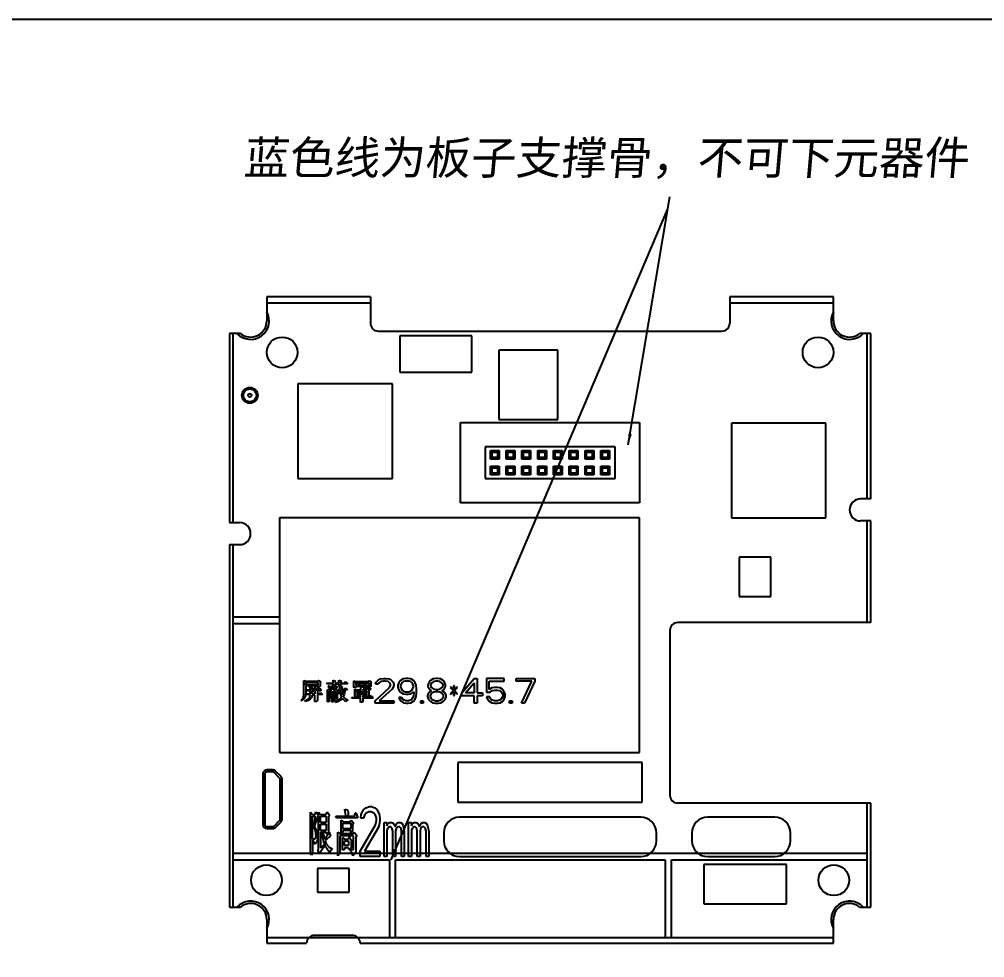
# Model space of a CAD drawing. Extents: x -144 to 4730, y -3845 to 502.
# Drawn here: x 1576.3 to 1698.8, y -3251.1 to -3132 of the extents above; entities that cross this region are included whole.
import ezdxf

# ---------------------------------------------------------------- set-up
doc = ezdxf.new("R2010")
doc.units = 0
doc.header["$LTSCALE"] = 15
doc.header["$MEASUREMENT"] = 0
doc.layers.get('0').update_dxf_attribs({"linetype": 'CONTINUOUS'})
doc.layers.add('02___PRT_ALL_AXES', color=7, linetype='CONTINUOUS')
doc.layers.add('03___PRT_ALL_CURVES', color=7, linetype='CONTINUOUS')
doc.styles.add('标准', font='arial.ttf', dxfattribs={"oblique": 5})
doc.dimstyles.new('MSTD', dxfattribs={"dimtxt": 3.2, "dimasz": 1.4, "dimexe": 0.5, "dimexo": 0.5, "dimgap": 0.5, "dimtad": 0, "dimzin": 1, "dimdsep": 46, "dimtxsty": '标准', "dimcen": 0, "dimclrd": 5, "dimclre": 5, "dimclrt": 3, "dimadec": 1, "dimazin": 2, "dimtfac": 0.5, "dimtmove": 0, "dimatfit": 3, "dimfxl": 0, "dimlwd": -1, "dimarcsym": 0})

msp = doc.modelspace()

# ---------------------------------------------------------------- linework, layer by layer
at = {"color": 7, "linetype": 'Continuous'}
for p, q in [((1607.735, -3167.233), (1607.735, -3170.283)), ((1620.885, -3167.233), (1607.735, -3167.233)), ((1620.885, -3167.233), (1620.885, -3170.583)), ((1666.485, -3167.233), (1666.485, -3170.583)), ((1679.635, -3167.233), (1666.485, -3167.233)), ((1679.635, -3170.283), (1679.635, -3167.233)), ((1621.885, -3171.583), (1665.485, -3171.583)), ((1602.985, -3171.868), (1602.985, -3195.883)), ((1604.385, -3171.868), (1602.985, -3171.868)), ((1624.635, -3172.183), (1624.635, -3176.783)), ((1633.735, -3172.183), (1624.635, -3172.183)), ((1633.735, -3176.783), (1633.735, -3172.183)), ((1684.385, -3171.868), (1682.985, -3171.868)), ((1684.385, -3192.883), (1684.385, -3171.868)), ((1637.185, -3173.983), (1637.185, -3182.783)), ((1644.685, -3173.983), (1637.185, -3173.983)), ((1644.685, -3182.783), (1644.685, -3173.983)), ((1624.635, -3176.783), (1633.735, -3176.783)), ((1611.685, -3178.283), (1611.685, -3190.283)), ((1623.685, -3178.283), (1611.685, -3178.283)), ((1623.685, -3190.283), (1623.685, -3178.283)), ((1637.185, -3182.783), (1644.685, -3182.783)), ((1666.685, -3183.283), (1666.685, -3195.283)), ((1678.685, -3183.283), (1666.685, -3183.283)), ((1678.685, -3195.283), (1678.685, -3183.283)), ((1635.435, -3186.283), (1635.435, -3190.283)), ((1651.935, -3186.283), (1635.435, -3186.283)), ((1651.935, -3190.283), (1651.935, -3186.283)), ((1636.113, -3187.833), (1636.113, -3186.733)), ((1636.313, -3186.933), (1636.113, -3186.733)), ((1636.113, -3186.733), (1637.213, -3186.733)), ((1636.313, -3187.633), (1636.313, -3186.933)), ((1636.313, -3186.933), (1637.013, -3186.933)), ((1637.013, -3186.933), (1637.213, -3186.733)), ((1637.013, -3186.933), (1637.013, -3187.633)), ((1637.213, -3186.733), (1637.213, -3187.833)), ((1638.113, -3187.833), (1638.113, -3186.733)), ((1638.313, -3186.933), (1638.113, -3186.733)), ((1638.113, -3186.733), (1639.213, -3186.733)), ((1638.313, -3187.633), (1638.313, -3186.933)), ((1638.313, -3186.933), (1639.013, -3186.933)), ((1639.013, -3186.933), (1639.213, -3186.733)), ((1639.013, -3186.933), (1639.013, -3187.633)), ((1639.213, -3186.733), (1639.213, -3187.833)), ((1640.113, -3187.833), (1640.113, -3186.733)), ((1640.313, -3186.933), (1640.113, -3186.733)), ((1640.113, -3186.733), (1641.213, -3186.733)), ((1640.313, -3187.633), (1640.313, -3186.933)), ((1640.313, -3186.933), (1641.013, -3186.933)), ((1641.013, -3186.933), (1641.213, -3186.733)), ((1641.013, -3186.933), (1641.013, -3187.633)), ((1641.213, -3186.733), (1641.213, -3187.833)), ((1642.113, -3187.833), (1642.113, -3186.733)), ((1642.313, -3186.933), (1642.113, -3186.733)), ((1642.113, -3186.733), (1643.213, -3186.733)), ((1642.313, -3187.633), (1642.313, -3186.933)), ((1642.313, -3186.933), (1643.013, -3186.933)), ((1643.013, -3186.933), (1643.213, -3186.733)), ((1643.013, -3186.933), (1643.013, -3187.633)), ((1643.213, -3186.733), (1643.213, -3187.833)), ((1644.113, -3187.833), (1644.113, -3186.733)), ((1644.313, -3186.933), (1644.113, -3186.733)), ((1644.113, -3186.733), (1645.213, -3186.733)), ((1644.313, -3187.633), (1644.313, -3186.933)), ((1644.313, -3186.933), (1645.013, -3186.933)), ((1645.013, -3186.933), (1645.213, -3186.733)), ((1645.013, -3186.933), (1645.013, -3187.633)), ((1645.213, -3186.733), (1645.213, -3187.833)), ((1646.113, -3187.833), (1646.113, -3186.733)), ((1646.313, -3186.933), (1646.113, -3186.733)), ((1646.113, -3186.733), (1647.213, -3186.733)), ((1646.313, -3187.633), (1646.313, -3186.933)), ((1646.313, -3186.933), (1647.013, -3186.933)), ((1647.013, -3186.933), (1647.213, -3186.733)), ((1647.013, -3186.933), (1647.013, -3187.633)), ((1647.213, -3186.733), (1647.213, -3187.833)), ((1648.113, -3187.833), (1648.113, -3186.733)), ((1648.313, -3186.933), (1648.113, -3186.733)), ((1648.113, -3186.733), (1649.213, -3186.733)), ((1648.313, -3187.633), (1648.313, -3186.933)), ((1648.313, -3186.933), (1649.013, -3186.933)), ((1649.013, -3186.933), (1649.213, -3186.733)), ((1649.013, -3186.933), (1649.013, -3187.633)), ((1649.213, -3186.733), (1649.213, -3187.833)), ((1650.113, -3187.833), (1650.113, -3186.733)), ((1650.313, -3186.933), (1650.113, -3186.733)), ((1650.113, -3186.733), (1651.213, -3186.733)), ((1650.313, -3187.633), (1650.313, -3186.933)), ((1650.313, -3186.933), (1651.013, -3186.933)), ((1651.013, -3186.933), (1651.213, -3186.733)), ((1651.013, -3186.933), (1651.013, -3187.633)), ((1651.213, -3186.733), (1651.213, -3187.833)), ((1636.313, -3187.633), (1636.113, -3187.833)), ((1637.213, -3187.833), (1636.113, -3187.833)), ((1636.113, -3189.833), (1636.113, -3188.733)), ((1636.313, -3188.933), (1636.113, -3188.733)), ((1636.113, -3188.733), (1637.213, -3188.733)), ((1637.013, -3187.633), (1636.313, -3187.633)), ((1637.013, -3187.633), (1637.213, -3187.833)), ((1637.013, -3188.933), (1637.213, -3188.733)), ((1637.213, -3188.733), (1637.213, -3189.833)), ((1638.313, -3187.633), (1638.113, -3187.833)), ((1639.213, -3187.833), (1638.113, -3187.833)), ((1638.113, -3189.833), (1638.113, -3188.733)), ((1638.313, -3188.933), (1638.113, -3188.733)), ((1638.113, -3188.733), (1639.213, -3188.733)), ((1639.013, -3187.633), (1638.313, -3187.633)), ((1639.013, -3187.633), (1639.213, -3187.833)), ((1639.013, -3188.933), (1639.213, -3188.733)), ((1639.213, -3188.733), (1639.213, -3189.833)), ((1640.313, -3187.633), (1640.113, -3187.833)), ((1641.213, -3187.833), (1640.113, -3187.833)), ((1640.113, -3189.833), (1640.113, -3188.733)), ((1640.313, -3188.933), (1640.113, -3188.733)), ((1640.113, -3188.733), (1641.213, -3188.733)), ((1641.013, -3187.633), (1640.313, -3187.633)), ((1641.013, -3187.633), (1641.213, -3187.833)), ((1641.013, -3188.933), (1641.213, -3188.733)), ((1641.213, -3188.733), (1641.213, -3189.833)), ((1642.313, -3187.633), (1642.113, -3187.833)), ((1643.213, -3187.833), (1642.113, -3187.833)), ((1642.113, -3189.833), (1642.113, -3188.733)), ((1642.313, -3188.933), (1642.113, -3188.733)), ((1642.113, -3188.733), (1643.213, -3188.733)), ((1643.013, -3187.633), (1642.313, -3187.633)), ((1643.013, -3187.633), (1643.213, -3187.833)), ((1643.013, -3188.933), (1643.213, -3188.733)), ((1643.213, -3188.733), (1643.213, -3189.833)), ((1644.313, -3187.633), (1644.113, -3187.833)), ((1645.213, -3187.833), (1644.113, -3187.833)), ((1644.113, -3189.833), (1644.113, -3188.733)), ((1644.313, -3188.933), (1644.113, -3188.733)), ((1644.113, -3188.733), (1645.213, -3188.733)), ((1645.013, -3187.633), (1644.313, -3187.633)), ((1645.013, -3187.633), (1645.213, -3187.833)), ((1645.013, -3188.933), (1645.213, -3188.733)), ((1645.213, -3188.733), (1645.213, -3189.833)), ((1646.313, -3187.633), (1646.113, -3187.833)), ((1647.213, -3187.833), (1646.113, -3187.833)), ((1646.113, -3189.833), (1646.113, -3188.733)), ((1646.313, -3188.933), (1646.113, -3188.733)), ((1646.113, -3188.733), (1647.213, -3188.733)), ((1647.013, -3187.633), (1646.313, -3187.633)), ((1647.013, -3187.633), (1647.213, -3187.833)), ((1647.013, -3188.933), (1647.213, -3188.733)), ((1647.213, -3188.733), (1647.213, -3189.833)), ((1648.313, -3187.633), (1648.113, -3187.833)), ((1649.213, -3187.833), (1648.113, -3187.833)), ((1648.113, -3189.833), (1648.113, -3188.733)), ((1648.113, -3188.733), (1649.213, -3188.733)), ((1648.313, -3188.933), (1648.113, -3188.733)), ((1649.013, -3187.633), (1648.313, -3187.633)), ((1649.013, -3187.633), (1649.213, -3187.833)), ((1649.013, -3188.933), (1649.213, -3188.733)), ((1649.213, -3188.733), (1649.213, -3189.833)), ((1650.313, -3187.633), (1650.113, -3187.833)), ((1651.213, -3187.833), (1650.113, -3187.833)), ((1650.113, -3189.833), (1650.113, -3188.733)), ((1650.113, -3188.733), (1651.213, -3188.733)), ((1650.313, -3188.933), (1650.113, -3188.733)), ((1651.013, -3187.633), (1650.313, -3187.633)), ((1651.013, -3187.633), (1651.213, -3187.833)), ((1651.013, -3188.933), (1651.213, -3188.733)), ((1651.213, -3188.733), (1651.213, -3189.833)), ((1636.313, -3189.633), (1636.113, -3189.833)), ((1637.213, -3189.833), (1636.113, -3189.833)), ((1636.313, -3189.633), (1636.313, -3188.933)), ((1636.313, -3188.933), (1637.013, -3188.933)), ((1637.013, -3189.633), (1636.313, -3189.633)), ((1637.013, -3188.933), (1637.013, -3189.633)), ((1637.013, -3189.633), (1637.213, -3189.833)), ((1638.313, -3189.633), (1638.113, -3189.833)), ((1639.213, -3189.833), (1638.113, -3189.833)), ((1638.313, -3189.633), (1638.313, -3188.933)), ((1638.313, -3188.933), (1639.013, -3188.933)), ((1639.013, -3189.633), (1638.313, -3189.633)), ((1639.013, -3188.933), (1639.013, -3189.633)), ((1639.013, -3189.633), (1639.213, -3189.833)), ((1640.313, -3189.633), (1640.113, -3189.833)), ((1641.213, -3189.833), (1640.113, -3189.833)), ((1640.313, -3189.633), (1640.313, -3188.933)), ((1640.313, -3188.933), (1641.013, -3188.933)), ((1641.013, -3189.633), (1640.313, -3189.633)), ((1641.013, -3188.933), (1641.013, -3189.633)), ((1641.013, -3189.633), (1641.213, -3189.833)), ((1642.313, -3189.633), (1642.113, -3189.833)), ((1643.213, -3189.833), (1642.113, -3189.833)), ((1642.313, -3189.633), (1642.313, -3188.933)), ((1642.313, -3188.933), (1643.013, -3188.933)), ((1643.013, -3189.633), (1642.313, -3189.633)), ((1643.013, -3188.933), (1643.013, -3189.633)), ((1643.013, -3189.633), (1643.213, -3189.833)), ((1644.313, -3189.633), (1644.113, -3189.833)), ((1645.213, -3189.833), (1644.113, -3189.833)), ((1644.313, -3189.633), (1644.313, -3188.933)), ((1644.313, -3188.933), (1645.013, -3188.933)), ((1645.013, -3189.633), (1644.313, -3189.633)), ((1645.013, -3188.933), (1645.013, -3189.633)), ((1645.013, -3189.633), (1645.213, -3189.833)), ((1646.313, -3189.633), (1646.113, -3189.833)), ((1647.213, -3189.833), (1646.113, -3189.833)), ((1646.313, -3189.633), (1646.313, -3188.933)), ((1646.313, -3188.933), (1647.013, -3188.933)), ((1647.013, -3189.633), (1646.313, -3189.633)), ((1647.013, -3188.933), (1647.013, -3189.633)), ((1647.013, -3189.633), (1647.213, -3189.833)), ((1648.313, -3189.633), (1648.113, -3189.833)), ((1649.213, -3189.833), (1648.113, -3189.833)), ((1648.313, -3189.633), (1648.313, -3188.933)), ((1648.313, -3188.933), (1649.013, -3188.933)), ((1649.013, -3189.633), (1648.313, -3189.633)), ((1649.013, -3188.933), (1649.013, -3189.633)), ((1649.013, -3189.633), (1649.213, -3189.833)), ((1650.313, -3189.633), (1650.113, -3189.833)), ((1651.213, -3189.833), (1650.113, -3189.833)), ((1650.313, -3189.633), (1650.313, -3188.933)), ((1650.313, -3188.933), (1651.013, -3188.933)), ((1651.013, -3189.633), (1650.313, -3189.633)), ((1651.013, -3188.933), (1651.013, -3189.633)), ((1651.013, -3189.633), (1651.213, -3189.833)), ((1611.685, -3190.283), (1623.685, -3190.283)), ((1635.435, -3190.283), (1651.935, -3190.283)), ((1684.385, -3192.883), (1683.085, -3192.883)), ((1602.985, -3195.883), (1604.285, -3195.883)), ((1609.335, -3195.283), (1609.335, -3225.083)), ((1655.035, -3195.283), (1609.335, -3195.283)), ((1655.035, -3225.083), (1655.035, -3195.283)), ((1666.685, -3195.283), (1678.685, -3195.283)), ((1684.385, -3195.683), (1683.085, -3195.683)), ((1684.385, -3208.583), (1684.385, -3195.683)), ((1602.985, -3198.683), (1602.985, -3244.698)), ((1602.985, -3198.683), (1604.285, -3198.683)), ((1671.685, -3200.283), (1667.685, -3200.283)), ((1667.685, -3200.283), (1667.685, -3205.283)), ((1671.685, -3205.283), (1671.685, -3200.283)), ((1667.685, -3205.283), (1671.685, -3205.283)), ((1684.385, -3208.583), (1659.885, -3208.583)), ((1658.885, -3209.583), (1658.885, -3230.483)), ((1609.335, -3225.083), (1655.035, -3225.083)), ((1655.385, -3226.358), (1631.985, -3226.358)), ((1631.985, -3226.358), (1631.985, -3231.358)), ((1655.385, -3231.358), (1655.385, -3226.358)), ((1607.235, -3227.783), (1607.235, -3234.233)), ((1607.485, -3227.783), (1607.485, -3234.233)), ((1608.478, -3227.283), (1607.735, -3227.283)), ((1608.478, -3227.533), (1607.735, -3227.533)), ((1609.362, -3228.314), (1608.655, -3227.607)), ((1609.538, -3228.137), (1608.831, -3227.43)), ((1609.435, -3233.526), (1609.435, -3228.49)), ((1609.685, -3233.526), (1609.685, -3228.49)), ((1631.985, -3231.358), (1655.385, -3231.358)), ((1684.385, -3231.483), (1659.885, -3231.483)), ((1684.385, -3244.698), (1684.385, -3231.483)), ((1608.655, -3234.41), (1609.362, -3233.703)), ((1608.831, -3234.587), (1609.538, -3233.88)), ((1655.185, -3233.283), (1632.185, -3233.283)), ((1672.185, -3233.283), (1663.685, -3233.283)), ((1607.735, -3234.483), (1608.478, -3234.483)), ((1607.735, -3234.733), (1608.478, -3234.733)), ((1630.185, -3235.283), (1630.185, -3236.283)), ((1657.185, -3236.283), (1657.185, -3235.283)), ((1661.685, -3235.283), (1661.685, -3236.283)), ((1674.185, -3236.283), (1674.185, -3235.283)), ((1632.185, -3238.283), (1655.185, -3238.283)), ((1663.685, -3238.283), (1672.185, -3238.283)), ((1618.185, -3239.783), (1614.185, -3239.783)), ((1614.185, -3239.783), (1614.185, -3242.783)), ((1618.185, -3242.783), (1618.185, -3239.783)), ((1673.685, -3239.283), (1663.185, -3239.283)), ((1663.185, -3239.283), (1663.185, -3244.283)), ((1673.685, -3244.283), (1673.685, -3239.283)), ((1614.185, -3242.783), (1618.185, -3242.783)), ((1602.985, -3244.698), (1604.385, -3244.698)), ((1663.185, -3244.283), (1673.685, -3244.283)), ((1682.985, -3244.698), (1684.385, -3244.698)), ((1607.735, -3246.283), (1607.735, -3249.283)), ((1679.635, -3249.283), (1679.635, -3246.283)), ((1618.585, -3248.283), (1613.785, -3248.283)), ((1607.735, -3249.283), (1612.785, -3249.283)), ((1619.585, -3249.283), (1679.635, -3249.283))]:
    msp.add_line(p, q, dxfattribs=at)
msp.add_lwpolyline([(1512.974, -3132.002), (1765.809, -3132.002), (1765.809, -3299.268), (1512.974, -3299.268)], close=True)
for centre, radius, start, end in [((1605.685, -3170.283), 2.05, 230.6433, 0), ((1681.685, -3170.283), 2.05, 180, 309.3567), ((1621.885, -3170.583), 1, 180, 270), ((1665.485, -3170.583), 1, 270, 0), ((1683.085, -3194.283), 1.4, 90, 270), ((1604.285, -3197.283), 1.4, 270, 90), ((1659.885, -3209.583), 1, 90, 180), ((1607.735, -3227.783), 0.5, 90, 180), ((1607.735, -3227.783), 0.25, 90, 180), ((1608.478, -3227.783), 0.5, 45, 90), ((1608.478, -3227.783), 0.25, 45, 90), ((1609.185, -3228.49), 0.25, 0, 45), ((1609.185, -3228.49), 0.5, 0, 45), ((1659.885, -3230.483), 1, 180, 270), ((1609.185, -3233.526), 0.25, 315, 0), ((1609.185, -3233.526), 0.5, 315, 0), ((1632.185, -3235.283), 2, 90, 180), ((1655.185, -3235.283), 2, 0, 90), ((1663.685, -3235.283), 2, 90, 180), ((1672.185, -3235.283), 2, 0, 90), ((1607.735, -3234.233), 0.5, 180, 270), ((1607.735, -3234.233), 0.25, 180, 270), ((1608.478, -3234.233), 0.25, 270, 315), ((1608.478, -3234.233), 0.5, 270, 315), ((1632.185, -3236.283), 2, 180, 270), ((1655.185, -3236.283), 2, 270, 0), ((1663.685, -3236.283), 2, 180, 270), ((1672.185, -3236.283), 2, 270, 0), ((1605.685, -3246.283), 2.05, 0, 129.3567), ((1681.685, -3246.283), 2.05, 50.6433, 180), ((1613.785, -3249.283), 1, 90, 180), ((1618.585, -3249.283), 1, 0, 90)]:
    msp.add_arc(centre, radius, start, end, dxfattribs=at)
at = {"layer": '02___PRT_ALL_AXES', "color": 7, "linetype": 'Continuous'}
for centre, radius in [((1609.685, -3174.283), 1.95), ((1677.685, -3174.283), 1.95), ((1605.585, -3179.733), 1), ((1605.585, -3179.733), 0.825), ((1605.585, -3179.733), 0.225), ((1607.685, -3241.283), 1.95), ((1679.685, -3241.283), 1.95)]:
    msp.add_circle(centre, radius, dxfattribs=at)
at = {"layer": '03___PRT_ALL_CURVES', "color": 4, "linetype": 'Continuous'}
for p, q in [((1607.735, -3168.033), (1607.735, -3169.134)), ((1620.885, -3168.033), (1607.735, -3168.033)), ((1679.635, -3168.033), (1666.485, -3168.033)), ((1679.635, -3169.134), (1679.635, -3168.033)), ((1603.435, -3171.868), (1603.435, -3195.883)), ((1603.95, -3171.868), (1603.435, -3171.868)), ((1683.935, -3171.868), (1683.42, -3171.868)), ((1683.935, -3192.883), (1683.935, -3171.868)), ((1632.335, -3193.383), (1632.335, -3183.183)), ((1632.335, -3183.183), (1655.035, -3183.183)), ((1655.035, -3183.183), (1655.035, -3193.383)), ((1655.035, -3193.383), (1632.335, -3193.383)), ((1683.935, -3208.583), (1683.935, -3195.683)), ((1603.435, -3198.683), (1603.435, -3244.698)), ((1609.335, -3207.883), (1603.435, -3207.883)), ((1603.435, -3208.683), (1609.335, -3208.683)), ((1622.131, -3215.737), (1622.592, -3215.669)), ((1622.592, -3215.669), (1622.855, -3215.669)), ((1622.855, -3215.669), (1623.25, -3215.737)), ((1625.357, -3215.669), (1625.028, -3215.737)), ((1625.686, -3215.669), (1625.357, -3215.669)), ((1626.015, -3215.737), (1625.686, -3215.669)), ((1629.175, -3215.669), (1628.846, -3215.737)), ((1629.439, -3215.669), (1629.175, -3215.669)), ((1629.768, -3215.737), (1629.439, -3215.669)), ((1632.467, -3217.485), (1634.047, -3215.669)), ((1634.047, -3215.669), (1634.442, -3215.669)), ((1634.442, -3215.669), (1634.442, -3217.485)), ((1635.627, -3215.669), (1635.627, -3217.417)), ((1637.865, -3215.669), (1635.627, -3215.669)), ((1637.865, -3216.006), (1637.865, -3215.669)), ((1639.38, -3215.669), (1641.75, -3215.669)), ((1639.38, -3216.006), (1639.38, -3215.669)), ((1641.75, -3215.669), (1641.75, -3216.006)), ((1612.444, -3217.626), (1612.444, -3215.92)), ((1612.444, -3215.92), (1612.695, -3216.021)), ((1612.695, -3216.021), (1614.2, -3216.021)), ((1612.695, -3216.522), (1612.695, -3216.171)), ((1612.695, -3216.171), (1614.2, -3216.171)), ((1614.2, -3216.522), (1612.695, -3216.522)), ((1612.695, -3216.622), (1612.695, -3217.375)), ((1613.949, -3216.622), (1612.695, -3216.622)), ((1613.197, -3216.773), (1613.096, -3216.673)), ((1613.096, -3216.673), (1613.147, -3216.673)), ((1613.147, -3216.673), (1613.448, -3216.773)), ((1613.297, -3216.974), (1613.197, -3216.773)), ((1613.448, -3216.773), (1613.548, -3216.823)), ((1613.548, -3216.823), (1613.548, -3216.923)), ((1613.749, -3217.124), (1613.949, -3216.622)), ((1614.2, -3216.823), (1613.899, -3217.124)), ((1613.999, -3216.622), (1614.2, -3216.773)), ((1614.2, -3216.622), (1613.999, -3216.622)), ((1614.2, -3216.021), (1614.25, -3215.92)), ((1614.2, -3216.171), (1614.2, -3216.522)), ((1614.2, -3216.673), (1614.2, -3216.622)), ((1614.25, -3216.723), (1614.2, -3216.673)), ((1614.2, -3216.773), (1614.2, -3216.823)), ((1614.25, -3215.92), (1614.3, -3215.92)), ((1614.501, -3216.673), (1614.25, -3216.723)), ((1614.3, -3215.92), (1614.551, -3216.071)), ((1614.551, -3216.121), (1614.501, -3216.221)), ((1614.501, -3216.221), (1614.501, -3216.673)), ((1614.551, -3216.071), (1614.551, -3216.121)), ((1615.404, -3216.372), (1615.303, -3216.271)), ((1615.303, -3216.271), (1616.156, -3216.271)), ((1616.156, -3216.372), (1615.404, -3216.372)), ((1615.604, -3216.723), (1615.504, -3216.622)), ((1615.504, -3216.622), (1615.554, -3216.622)), ((1615.554, -3216.622), (1615.805, -3216.773)), ((1615.604, -3216.873), (1615.604, -3216.723)), ((1615.705, -3216.974), (1615.604, -3216.873)), ((1615.805, -3216.773), (1615.905, -3216.873)), ((1615.905, -3216.873), (1615.905, -3216.923)), ((1616.006, -3217.124), (1616.006, -3216.572)), ((1616.006, -3216.572), (1616.156, -3216.622)), ((1616.156, -3216.271), (1616.156, -3215.87)), ((1616.156, -3215.87), (1616.457, -3216.021)), ((1616.156, -3216.622), (1616.156, -3216.372)), ((1616.206, -3216.673), (1616.357, -3216.572)), ((1616.256, -3216.673), (1616.206, -3216.673)), ((1616.206, -3216.773), (1616.256, -3216.723)), ((1616.206, -3217.124), (1616.206, -3216.773)), ((1616.256, -3217.124), (1616.457, -3216.622)), ((1616.256, -3216.723), (1616.256, -3216.673)), ((1616.357, -3216.572), (1616.407, -3216.372)), ((1616.708, -3216.773), (1616.357, -3217.124)), ((1616.457, -3216.021), (1616.407, -3216.071)), ((1616.407, -3216.071), (1616.407, -3216.271)), ((1616.407, -3216.271), (1616.858, -3216.271)), ((1616.407, -3216.372), (1616.858, -3216.372)), ((1616.457, -3216.622), (1616.708, -3216.773)), ((1616.858, -3216.271), (1616.858, -3215.87)), ((1616.858, -3215.87), (1617.159, -3215.97)), ((1616.858, -3216.372), (1616.858, -3216.673)), ((1616.858, -3216.673), (1617.009, -3216.622)), ((1617.009, -3216.673), (1616.959, -3216.923)), ((1617.009, -3216.622), (1617.009, -3216.673)), ((1617.109, -3216.121), (1617.059, -3216.271)), ((1617.059, -3216.271), (1617.561, -3216.271)), ((1617.059, -3216.372), (1617.059, -3216.572)), ((1617.962, -3216.372), (1617.059, -3216.372)), ((1617.059, -3216.572), (1617.31, -3216.673)), ((1617.159, -3216.021), (1617.109, -3216.121)), ((1617.159, -3215.97), (1617.159, -3216.021)), ((1617.26, -3216.823), (1617.159, -3217.024)), ((1617.31, -3216.673), (1617.26, -3216.823)), ((1617.561, -3216.271), (1617.711, -3216.071)), ((1617.611, -3217.024), (1617.711, -3216.873)), ((1617.711, -3216.071), (1617.962, -3216.321)), ((1617.711, -3216.873), (1617.962, -3217.124)), ((1617.962, -3216.321), (1617.962, -3216.372)), ((1618.764, -3216.823), (1618.764, -3215.97)), ((1618.764, -3215.97), (1618.965, -3216.071)), ((1618.815, -3216.873), (1618.764, -3216.823)), ((1619.065, -3216.773), (1618.815, -3216.873)), ((1618.965, -3216.071), (1620.62, -3216.071)), ((1619.065, -3216.572), (1619.065, -3216.221)), ((1619.065, -3216.221), (1619.416, -3216.221)), ((1619.416, -3216.572), (1619.065, -3216.572)), ((1619.065, -3216.673), (1619.065, -3216.773)), ((1619.667, -3216.673), (1619.065, -3216.673)), ((1619.416, -3216.221), (1619.416, -3216.572)), ((1619.617, -3216.572), (1619.617, -3216.221)), ((1619.617, -3216.221), (1620.018, -3216.221)), ((1620.018, -3216.572), (1619.617, -3216.572)), ((1619.667, -3217.124), (1619.667, -3216.673)), ((1619.768, -3216.673), (1619.968, -3216.723)), ((1620.67, -3216.673), (1619.768, -3216.673)), ((1619.968, -3216.723), (1619.968, -3216.873)), ((1619.968, -3216.873), (1620.52, -3216.873)), ((1620.018, -3216.221), (1620.018, -3216.572)), ((1620.219, -3216.572), (1620.219, -3216.221)), ((1620.219, -3216.221), (1620.67, -3216.221)), ((1620.67, -3216.572), (1620.219, -3216.572)), ((1620.52, -3216.873), (1620.67, -3216.723)), ((1620.62, -3216.071), (1620.721, -3215.92)), ((1620.67, -3216.221), (1620.67, -3216.572)), ((1620.67, -3216.723), (1620.67, -3216.673)), ((1620.67, -3216.723), (1620.921, -3216.974)), ((1620.721, -3216.723), (1620.67, -3216.723)), ((1620.721, -3215.92), (1620.771, -3215.97)), ((1620.921, -3216.673), (1620.721, -3216.723)), ((1620.771, -3215.97), (1620.971, -3216.121)), ((1620.971, -3216.121), (1620.921, -3216.221)), ((1620.921, -3216.221), (1620.921, -3216.673)), ((1621.473, -3218.493), (1623.316, -3216.812)), ((1621.539, -3216.409), (1621.605, -3216.14)), ((1621.868, -3216.409), (1621.539, -3216.409)), ((1621.605, -3216.14), (1621.868, -3215.871)), ((1621.868, -3215.871), (1622.131, -3215.737)), ((1622, -3216.207), (1621.868, -3216.409)), ((1622.197, -3216.073), (1622, -3216.207)), ((1622.526, -3216.006), (1622.197, -3216.073)), ((1622.79, -3216.006), (1622.526, -3216.006)), ((1623.119, -3216.073), (1622.79, -3216.006)), ((1623.316, -3216.207), (1623.119, -3216.073)), ((1623.25, -3215.737), (1623.514, -3215.871)), ((1623.448, -3216.409), (1623.316, -3216.207)), ((1623.316, -3216.812), (1623.448, -3216.543)), ((1623.448, -3216.543), (1623.448, -3216.409)), ((1623.514, -3215.871), (1623.777, -3216.14)), ((1623.777, -3216.812), (1623.645, -3217.014)), ((1623.777, -3216.14), (1623.843, -3216.409)), ((1623.843, -3216.543), (1623.777, -3216.812)), ((1623.843, -3216.409), (1623.843, -3216.543)), ((1624.501, -3216.207), (1624.37, -3216.543)), ((1624.37, -3216.543), (1624.37, -3216.812)), ((1624.37, -3216.812), (1624.501, -3217.149)), ((1624.699, -3215.938), (1624.501, -3216.207)), ((1625.028, -3215.737), (1624.699, -3215.938)), ((1624.765, -3216.409), (1624.699, -3216.611)), ((1624.699, -3216.611), (1624.699, -3216.745)), ((1624.699, -3216.745), (1624.765, -3216.947)), ((1624.896, -3216.207), (1624.765, -3216.409)), ((1625.094, -3216.073), (1624.896, -3216.207)), ((1625.291, -3216.006), (1625.094, -3216.073)), ((1625.752, -3216.006), (1625.291, -3216.006)), ((1625.95, -3216.073), (1625.752, -3216.006)), ((1626.147, -3216.207), (1625.95, -3216.073)), ((1626.345, -3215.938), (1626.015, -3215.737)), ((1626.279, -3216.409), (1626.147, -3216.207)), ((1626.345, -3216.611), (1626.279, -3216.409)), ((1626.279, -3216.947), (1626.345, -3216.745)), ((1626.542, -3216.207), (1626.345, -3215.938)), ((1626.345, -3216.745), (1626.345, -3216.611)), ((1626.674, -3216.543), (1626.542, -3216.207)), ((1626.74, -3217.014), (1626.674, -3216.543)), ((1628.32, -3216.14), (1628.188, -3216.476)), ((1628.188, -3216.476), (1628.188, -3216.678)), ((1628.188, -3216.678), (1628.32, -3216.947)), ((1628.517, -3215.938), (1628.32, -3216.14)), ((1628.846, -3215.737), (1628.517, -3215.938)), ((1628.649, -3216.275), (1628.517, -3216.476)), ((1628.517, -3216.476), (1628.517, -3216.611)), ((1628.517, -3216.611), (1628.649, -3216.812)), ((1628.912, -3216.073), (1628.649, -3216.275)), ((1628.649, -3216.812), (1628.912, -3217.014)), ((1629.175, -3216.006), (1628.912, -3216.073)), ((1629.439, -3216.006), (1629.175, -3216.006)), ((1629.702, -3216.073), (1629.439, -3216.006)), ((1629.965, -3216.275), (1629.702, -3216.073)), ((1629.702, -3217.014), (1629.965, -3216.812)), ((1630.097, -3215.938), (1629.768, -3215.737)), ((1630.097, -3216.476), (1629.965, -3216.275)), ((1629.965, -3216.812), (1630.097, -3216.611)), ((1630.295, -3216.14), (1630.097, -3215.938)), ((1630.097, -3216.611), (1630.097, -3216.476)), ((1630.426, -3216.476), (1630.295, -3216.14)), ((1630.295, -3216.947), (1630.426, -3216.678)), ((1630.426, -3216.678), (1630.426, -3216.476)), ((1631.085, -3216.745), (1631.019, -3216.812)), ((1631.019, -3216.812), (1631.414, -3217.216)), ((1631.414, -3217.081), (1631.085, -3216.745)), ((1631.414, -3216.611), (1631.414, -3217.081)), ((1631.545, -3216.611), (1631.414, -3216.611)), ((1631.545, -3217.081), (1631.545, -3216.611)), ((1631.875, -3216.745), (1631.545, -3217.081)), ((1631.545, -3217.216), (1631.94, -3216.812)), ((1631.94, -3216.812), (1631.875, -3216.745)), ((1632.928, -3217.485), (1634.047, -3216.207)), ((1634.047, -3216.207), (1634.047, -3217.485)), ((1635.956, -3217.081), (1635.956, -3216.006)), ((1635.956, -3216.006), (1637.865, -3216.006)), ((1636.285, -3216.88), (1635.956, -3217.081)), ((1636.615, -3216.812), (1636.285, -3216.88)), ((1637.01, -3216.812), (1636.615, -3216.812)), ((1637.339, -3216.88), (1637.01, -3216.812)), ((1637.668, -3217.081), (1637.339, -3216.88)), ((1641.355, -3216.006), (1639.38, -3216.006)), ((1640.038, -3218.829), (1641.355, -3216.006)), ((1641.75, -3216.006), (1640.433, -3218.829)), ((1612.093, -3218.478), (1612.394, -3218.027)), ((1612.394, -3218.027), (1612.444, -3217.626)), ((1612.645, -3217.876), (1612.495, -3218.228)), ((1612.695, -3217.375), (1612.645, -3217.876)), ((1612.796, -3217.726), (1612.745, -3217.626)), ((1612.745, -3217.626), (1613.247, -3217.626)), ((1613.247, -3217.726), (1612.796, -3217.726)), ((1612.896, -3217.224), (1612.846, -3217.124)), ((1612.846, -3217.124), (1613.347, -3217.124)), ((1613.247, -3217.224), (1612.896, -3217.224)), ((1613.147, -3218.177), (1613.197, -3217.977)), ((1613.197, -3217.977), (1613.247, -3217.726)), ((1613.247, -3217.626), (1613.247, -3217.224)), ((1613.347, -3217.124), (1613.297, -3216.974)), ((1613.397, -3218.077), (1613.297, -3218.278)), ((1613.498, -3217.776), (1613.397, -3218.077)), ((1613.548, -3216.923), (1613.448, -3217.124)), ((1613.448, -3217.124), (1613.749, -3217.124)), ((1613.498, -3217.626), (1613.498, -3217.224)), ((1613.498, -3217.224), (1613.849, -3217.224)), ((1613.849, -3217.626), (1613.498, -3217.626)), ((1613.849, -3217.776), (1613.498, -3217.776)), ((1613.849, -3217.224), (1613.849, -3217.626)), ((1613.849, -3218.579), (1613.849, -3217.776)), ((1613.899, -3217.124), (1614.25, -3217.124)), ((1614.15, -3217.224), (1614.15, -3217.626)), ((1614.601, -3217.224), (1614.15, -3217.224)), ((1614.15, -3217.626), (1614.401, -3217.626)), ((1614.15, -3217.726), (1614.15, -3218.478)), ((1614.802, -3217.726), (1614.15, -3217.726)), ((1614.25, -3217.124), (1614.401, -3216.923)), ((1614.401, -3216.923), (1614.451, -3216.923)), ((1614.401, -3217.626), (1614.551, -3217.475)), ((1614.451, -3216.923), (1614.601, -3217.174)), ((1614.551, -3217.475), (1614.802, -3217.726)), ((1614.601, -3217.174), (1614.601, -3217.224)), ((1615.454, -3218.629), (1615.454, -3217.074)), ((1615.454, -3217.074), (1615.655, -3217.124)), ((1615.655, -3217.124), (1616.006, -3217.124)), ((1615.655, -3217.274), (1615.655, -3218.027)), ((1616.006, -3217.274), (1615.655, -3217.274)), ((1615.655, -3218.027), (1615.755, -3217.425)), ((1615.655, -3218.127), (1615.655, -3218.579)), ((1615.705, -3218.127), (1615.655, -3218.127)), ((1615.705, -3217.074), (1615.705, -3216.974)), ((1615.755, -3217.124), (1615.705, -3217.074)), ((1616.006, -3217.525), (1615.705, -3218.127)), ((1615.855, -3217.024), (1615.755, -3217.124)), ((1615.755, -3217.425), (1616.006, -3217.525)), ((1615.905, -3216.923), (1615.855, -3217.024)), ((1616.006, -3218.679), (1616.006, -3217.274)), ((1616.457, -3217.124), (1616.206, -3217.124)), ((1616.206, -3217.274), (1616.206, -3218.579)), ((1616.457, -3217.274), (1616.206, -3217.274)), ((1616.206, -3217.525), (1616.256, -3217.475)), ((1616.256, -3217.726), (1616.206, -3217.525)), ((1616.256, -3217.475), (1616.457, -3217.776)), ((1616.307, -3218.027), (1616.256, -3217.726)), ((1616.357, -3218.077), (1616.307, -3218.027)), ((1616.407, -3218.077), (1616.357, -3218.077)), ((1616.457, -3218.027), (1616.407, -3218.077)), ((1616.557, -3217.024), (1616.457, -3217.124)), ((1616.457, -3218.278), (1616.457, -3217.274)), ((1616.808, -3217.224), (1616.557, -3217.024)), ((1616.708, -3217.325), (1616.808, -3217.224)), ((1616.708, -3218.378), (1616.708, -3217.325)), ((1616.758, -3217.525), (1616.708, -3217.575)), ((1616.708, -3217.575), (1616.758, -3217.626)), ((1616.959, -3216.923), (1616.758, -3217.525)), ((1616.758, -3217.626), (1616.808, -3217.575)), ((1616.808, -3217.575), (1616.959, -3217.375)), ((1617.209, -3218.027), (1616.858, -3218.378)), ((1616.959, -3217.375), (1617.059, -3217.626)), ((1617.059, -3217.224), (1617.109, -3217.124)), ((1617.109, -3217.375), (1617.059, -3217.224)), ((1617.059, -3217.626), (1617.109, -3217.826)), ((1617.109, -3217.124), (1617.41, -3217.124)), ((1617.209, -3217.626), (1617.109, -3217.375)), ((1617.109, -3217.826), (1617.209, -3218.027)), ((1617.159, -3217.024), (1617.611, -3217.024)), ((1617.31, -3217.776), (1617.209, -3217.626)), ((1617.36, -3217.525), (1617.31, -3217.776)), ((1617.41, -3217.124), (1617.36, -3217.525)), ((1617.561, -3217.726), (1617.41, -3218.027)), ((1617.41, -3218.027), (1617.561, -3218.127)), ((1617.661, -3217.124), (1617.561, -3217.726)), ((1617.561, -3218.127), (1617.711, -3218.278)), ((1617.962, -3217.124), (1617.661, -3217.124)), ((1618.514, -3218.177), (1618.463, -3218.077)), ((1618.463, -3218.077), (1619.617, -3218.077)), ((1618.915, -3217.927), (1618.915, -3217.024)), ((1618.915, -3217.024), (1619.166, -3217.124)), ((1618.965, -3217.977), (1618.915, -3217.927)), ((1619.166, -3217.927), (1618.965, -3217.977)), ((1619.166, -3217.124), (1619.667, -3217.124)), ((1619.166, -3217.475), (1619.166, -3217.274)), ((1619.166, -3217.274), (1620.42, -3217.274)), ((1620.42, -3217.475), (1619.166, -3217.475)), ((1619.166, -3217.726), (1619.166, -3217.575)), ((1619.166, -3217.575), (1620.42, -3217.575)), ((1620.42, -3217.726), (1619.166, -3217.726)), ((1619.166, -3217.876), (1619.166, -3217.927)), ((1619.617, -3217.876), (1619.166, -3217.876)), ((1619.617, -3218.077), (1619.617, -3217.876)), ((1619.918, -3217.876), (1619.918, -3218.077)), ((1620.42, -3217.876), (1619.918, -3217.876)), ((1619.918, -3218.077), (1620.67, -3218.077)), ((1619.968, -3217.124), (1619.968, -3217.024)), ((1619.968, -3217.024), (1620.47, -3217.024)), ((1620.42, -3217.124), (1619.968, -3217.124)), ((1620.47, -3217.024), (1620.42, -3217.124)), ((1620.42, -3217.274), (1620.42, -3217.475)), ((1620.42, -3217.575), (1620.42, -3217.726)), ((1620.42, -3217.927), (1620.42, -3217.876)), ((1620.47, -3217.977), (1620.42, -3217.927)), ((1620.67, -3217.876), (1620.47, -3217.977)), ((1620.57, -3217.024), (1620.821, -3217.174)), ((1620.921, -3217.024), (1620.57, -3217.024)), ((1620.821, -3217.174), (1620.67, -3217.325)), ((1620.67, -3217.325), (1620.67, -3217.876)), ((1620.67, -3218.077), (1620.871, -3217.876)), ((1620.871, -3217.876), (1620.921, -3217.876)), ((1620.921, -3216.974), (1620.921, -3217.024)), ((1620.921, -3217.876), (1621.222, -3218.127)), ((1621.222, -3218.127), (1621.172, -3218.177)), ((1623.645, -3217.014), (1622, -3218.493)), ((1624.501, -3217.149), (1624.699, -3217.417)), ((1624.501, -3218.09), (1624.567, -3218.292)), ((1624.83, -3218.09), (1624.501, -3218.09)), ((1624.699, -3217.417), (1625.028, -3217.619)), ((1624.765, -3216.947), (1624.896, -3217.149)), ((1624.962, -3218.292), (1624.83, -3218.09)), ((1624.896, -3217.149), (1625.094, -3217.283)), ((1625.028, -3217.619), (1625.357, -3217.686)), ((1625.094, -3217.283), (1625.291, -3217.35)), ((1625.291, -3217.35), (1625.752, -3217.35)), ((1625.357, -3217.686), (1625.686, -3217.686)), ((1625.686, -3217.686), (1626.015, -3217.619)), ((1625.752, -3217.35), (1625.95, -3217.283)), ((1625.95, -3217.283), (1626.147, -3217.149)), ((1626.015, -3217.619), (1626.41, -3217.35)), ((1626.147, -3217.149), (1626.279, -3216.947)), ((1626.279, -3218.09), (1626.147, -3218.292)), ((1626.345, -3217.888), (1626.279, -3218.09)), ((1626.41, -3217.485), (1626.345, -3217.888)), ((1626.41, -3217.35), (1626.41, -3217.485)), ((1626.542, -3218.292), (1626.674, -3217.955)), ((1626.674, -3217.955), (1626.74, -3217.485)), ((1626.74, -3217.485), (1626.74, -3217.014)), ((1628.254, -3217.485), (1628.122, -3217.821)), ((1628.122, -3217.821), (1628.122, -3218.023)), ((1628.122, -3218.023), (1628.254, -3218.359)), ((1628.517, -3217.283), (1628.254, -3217.485)), ((1628.32, -3216.947), (1628.517, -3217.149)), ((1628.649, -3217.552), (1628.451, -3217.821)), ((1628.451, -3217.821), (1628.451, -3218.023)), ((1628.451, -3218.023), (1628.649, -3218.292)), ((1628.517, -3217.149), (1628.649, -3217.216)), ((1628.649, -3217.216), (1628.517, -3217.283)), ((1628.912, -3217.417), (1628.649, -3217.552)), ((1628.912, -3217.014), (1629.175, -3217.081)), ((1629.175, -3217.35), (1628.912, -3217.417)), ((1629.175, -3217.081), (1629.439, -3217.081)), ((1629.439, -3217.35), (1629.175, -3217.35)), ((1629.439, -3217.081), (1629.702, -3217.014)), ((1629.702, -3217.417), (1629.439, -3217.35)), ((1629.965, -3217.552), (1629.702, -3217.417)), ((1629.965, -3217.216), (1630.097, -3217.149)), ((1630.097, -3217.283), (1629.965, -3217.216)), ((1630.163, -3217.821), (1629.965, -3217.552)), ((1629.965, -3218.292), (1630.163, -3218.023)), ((1630.097, -3217.149), (1630.295, -3216.947)), ((1630.36, -3217.485), (1630.097, -3217.283)), ((1630.163, -3218.023), (1630.163, -3217.821)), ((1630.492, -3217.821), (1630.36, -3217.485)), ((1630.36, -3218.359), (1630.492, -3218.023)), ((1630.492, -3218.023), (1630.492, -3217.821)), ((1631.414, -3217.216), (1631.019, -3217.619)), ((1631.019, -3217.619), (1631.085, -3217.686)), ((1631.085, -3217.686), (1631.414, -3217.35)), ((1631.414, -3217.35), (1631.414, -3217.821)), ((1631.414, -3217.821), (1631.545, -3217.821)), ((1631.94, -3217.619), (1631.545, -3217.216)), ((1631.545, -3217.35), (1631.875, -3217.686)), ((1631.545, -3217.821), (1631.545, -3217.35)), ((1631.875, -3217.686), (1631.94, -3217.619)), ((1632.467, -3217.888), (1632.467, -3217.485)), ((1634.047, -3217.888), (1632.467, -3217.888)), ((1634.047, -3217.485), (1632.928, -3217.485)), ((1634.047, -3218.829), (1634.047, -3217.888)), ((1634.442, -3217.485), (1635.1, -3217.485)), ((1634.442, -3217.888), (1634.442, -3218.829)), ((1635.1, -3217.888), (1634.442, -3217.888)), ((1635.1, -3217.485), (1635.1, -3217.888)), ((1635.627, -3217.417), (1636.088, -3217.417)), ((1635.627, -3218.023), (1635.759, -3218.292)), ((1636.022, -3218.023), (1635.627, -3218.023)), ((1636.154, -3218.292), (1636.022, -3218.023)), ((1636.088, -3217.417), (1636.351, -3217.216)), ((1636.351, -3217.216), (1636.615, -3217.149)), ((1636.615, -3217.149), (1637.01, -3217.149)), ((1637.01, -3217.149), (1637.273, -3217.216)), ((1637.273, -3217.216), (1637.47, -3217.35)), ((1637.47, -3217.35), (1637.602, -3217.552)), ((1637.602, -3218.09), (1637.47, -3218.292)), ((1637.602, -3217.552), (1637.668, -3217.754)), ((1637.668, -3217.888), (1637.602, -3218.09)), ((1637.865, -3217.35), (1637.668, -3217.081)), ((1637.668, -3217.754), (1637.668, -3217.888)), ((1637.997, -3217.686), (1637.865, -3217.35)), ((1637.865, -3218.292), (1637.997, -3217.955)), ((1637.997, -3217.955), (1637.997, -3217.686)), ((1612.143, -3218.528), (1612.093, -3218.478)), ((1612.194, -3218.528), (1612.143, -3218.528)), ((1612.495, -3218.228), (1612.194, -3218.528)), ((1612.595, -3218.478), (1612.946, -3218.328)), ((1612.595, -3218.528), (1612.595, -3218.478)), ((1612.645, -3218.579), (1612.595, -3218.528)), ((1613.096, -3218.428), (1612.645, -3218.579)), ((1612.946, -3218.328), (1613.147, -3218.177)), ((1613.297, -3218.278), (1613.096, -3218.428)), ((1613.899, -3218.629), (1613.849, -3218.579)), ((1614.15, -3218.478), (1613.899, -3218.629)), ((1615.504, -3218.629), (1615.454, -3218.629)), ((1615.655, -3218.579), (1615.504, -3218.629)), ((1616.206, -3218.579), (1616.006, -3218.679)), ((1616.206, -3218.328), (1616.256, -3218.278)), ((1616.256, -3218.378), (1616.206, -3218.328)), ((1616.256, -3218.278), (1616.457, -3218.278)), ((1616.357, -3218.428), (1616.256, -3218.378)), ((1616.407, -3218.478), (1616.357, -3218.428)), ((1616.457, -3218.579), (1616.407, -3218.478)), ((1616.457, -3218.729), (1616.457, -3218.579)), ((1616.708, -3218.629), (1616.457, -3218.729)), ((1616.557, -3218.528), (1616.708, -3218.378)), ((1616.858, -3218.378), (1616.557, -3218.528)), ((1616.909, -3218.528), (1616.708, -3218.629)), ((1617.159, -3218.378), (1616.909, -3218.528)), ((1617.31, -3218.228), (1617.159, -3218.378)), ((1617.761, -3218.629), (1617.31, -3218.228)), ((1617.711, -3218.278), (1617.912, -3218.378)), ((1617.811, -3218.528), (1617.761, -3218.629)), ((1618.012, -3218.428), (1617.811, -3218.528)), ((1617.912, -3218.378), (1618.012, -3218.378)), ((1618.012, -3218.378), (1618.012, -3218.428)), ((1619.617, -3218.177), (1618.514, -3218.177)), ((1619.617, -3218.679), (1619.617, -3218.177)), ((1619.667, -3218.729), (1619.617, -3218.679)), ((1619.918, -3218.629), (1619.667, -3218.729)), ((1619.918, -3218.177), (1619.918, -3218.629)), ((1621.172, -3218.177), (1619.918, -3218.177)), ((1621.473, -3218.829), (1621.473, -3218.493)), ((1623.843, -3218.829), (1621.473, -3218.829)), ((1622, -3218.493), (1623.843, -3218.493)), ((1623.843, -3218.493), (1623.843, -3218.829)), ((1624.567, -3218.292), (1624.765, -3218.56)), ((1624.765, -3218.56), (1625.094, -3218.762)), ((1625.16, -3218.426), (1624.962, -3218.292)), ((1625.094, -3218.762), (1625.423, -3218.829)), ((1625.357, -3218.493), (1625.16, -3218.426)), ((1625.752, -3218.493), (1625.357, -3218.493)), ((1625.423, -3218.829), (1625.686, -3218.829)), ((1625.686, -3218.829), (1626.015, -3218.762)), ((1625.95, -3218.426), (1625.752, -3218.493)), ((1626.147, -3218.292), (1625.95, -3218.426)), ((1626.015, -3218.762), (1626.345, -3218.56)), ((1626.345, -3218.56), (1626.542, -3218.292)), ((1627.266, -3218.829), (1627.266, -3218.493)), ((1627.266, -3218.493), (1627.595, -3218.493)), ((1627.595, -3218.829), (1627.266, -3218.829)), ((1627.595, -3218.493), (1627.595, -3218.829)), ((1628.254, -3218.359), (1628.451, -3218.56)), ((1628.451, -3218.56), (1628.78, -3218.762)), ((1628.649, -3218.292), (1628.912, -3218.426)), ((1628.78, -3218.762), (1629.11, -3218.829)), ((1628.912, -3218.426), (1629.175, -3218.493)), ((1629.11, -3218.829), (1629.505, -3218.829)), ((1629.175, -3218.493), (1629.439, -3218.493)), ((1629.439, -3218.493), (1629.702, -3218.426)), ((1629.505, -3218.829), (1629.834, -3218.762)), ((1629.702, -3218.426), (1629.965, -3218.292)), ((1629.834, -3218.762), (1630.163, -3218.56)), ((1630.163, -3218.56), (1630.36, -3218.359)), ((1634.442, -3218.829), (1634.047, -3218.829)), ((1635.759, -3218.292), (1635.956, -3218.56)), ((1635.956, -3218.56), (1636.285, -3218.762)), ((1636.351, -3218.426), (1636.154, -3218.292)), ((1636.285, -3218.762), (1636.615, -3218.829)), ((1636.615, -3218.493), (1636.351, -3218.426)), ((1637.01, -3218.493), (1636.615, -3218.493)), ((1636.615, -3218.829), (1637.01, -3218.829)), ((1637.273, -3218.426), (1637.01, -3218.493)), ((1637.01, -3218.829), (1637.339, -3218.762)), ((1637.47, -3218.292), (1637.273, -3218.426)), ((1637.339, -3218.762), (1637.668, -3218.56)), ((1637.668, -3218.56), (1637.865, -3218.292)), ((1638.524, -3218.493), (1638.853, -3218.493)), ((1638.524, -3218.829), (1638.524, -3218.493)), ((1638.853, -3218.829), (1638.524, -3218.829)), ((1638.853, -3218.493), (1638.853, -3218.829)), ((1640.433, -3218.829), (1640.038, -3218.829)), ((1683.935, -3244.698), (1683.935, -3231.483)), ((1613.285, -3232.648), (1613.548, -3232.95)), ((1613.285, -3237.981), (1613.285, -3232.648)), ((1613.863, -3232.95), (1613.968, -3232.648)), ((1613.968, -3232.648), (1614.021, -3232.648)), ((1614.021, -3232.648), (1614.284, -3233.05)), ((1614.284, -3232.648), (1614.546, -3232.95)), ((1614.284, -3237.378), (1614.284, -3232.648)), ((1615.282, -3232.95), (1615.387, -3232.648)), ((1615.387, -3232.648), (1615.44, -3232.648)), ((1615.44, -3232.648), (1615.65, -3232.95)), ((1617.648, -3232.245), (1617.91, -3232.346)), ((1617.648, -3232.346), (1617.648, -3232.245)), ((1617.7, -3232.547), (1617.648, -3232.346)), ((1617.753, -3233.05), (1617.7, -3232.547)), ((1617.91, -3232.346), (1618.016, -3232.447)), ((1618.016, -3232.447), (1618.068, -3232.748)), ((1618.068, -3232.748), (1618.068, -3232.849)), ((1618.857, -3233.151), (1618.962, -3232.748)), ((1618.962, -3232.748), (1619.014, -3232.748)), ((1619.014, -3232.748), (1619.277, -3233.352)), ((1619.73, -3232.888), (1620.006, -3232.348)), ((1620.006, -3232.348), (1620.282, -3232.078)), ((1620.351, -3232.753), (1620.144, -3233.023)), ((1620.282, -3232.078), (1620.765, -3231.943)), ((1620.696, -3232.618), (1620.351, -3232.753)), ((1620.972, -3232.618), (1620.696, -3232.618)), ((1620.765, -3231.943), (1621.041, -3231.943)), ((1621.317, -3232.753), (1620.972, -3232.618)), ((1621.041, -3231.943), (1621.455, -3232.078)), ((1621.524, -3233.023), (1621.317, -3232.753)), ((1621.455, -3232.078), (1621.731, -3232.348)), ((1621.731, -3232.348), (1622.007, -3232.888)), ((1613.548, -3232.95), (1613.863, -3232.95)), ((1613.548, -3236.069), (1613.548, -3233.151)), ((1613.548, -3233.151), (1613.863, -3233.151)), ((1613.863, -3233.151), (1613.653, -3234.459)), ((1614.126, -3233.352), (1613.758, -3234.459)), ((1614.284, -3233.151), (1614.126, -3233.352)), ((1614.546, -3232.95), (1615.282, -3232.95)), ((1614.546, -3233.956), (1614.546, -3233.151)), ((1614.546, -3233.151), (1615.282, -3233.151)), ((1615.282, -3233.956), (1614.546, -3233.956)), ((1615.282, -3233.151), (1615.282, -3233.956)), ((1615.65, -3233.05), (1615.545, -3233.252)), ((1615.545, -3233.252), (1615.545, -3235.164)), ((1615.65, -3232.95), (1615.65, -3233.05)), ((1616.596, -3233.352), (1616.491, -3233.151)), ((1616.491, -3233.151), (1618.857, -3233.151)), ((1619.277, -3233.352), (1616.596, -3233.352)), ((1617.175, -3233.654), (1617.437, -3233.855)), ((1617.175, -3235.264), (1617.175, -3233.654)), ((1617.385, -3234.761), (1617.385, -3234.057)), ((1617.385, -3234.057), (1618.383, -3234.057)), ((1617.437, -3233.855), (1618.331, -3233.855)), ((1617.805, -3233.151), (1617.753, -3233.05)), ((1618.068, -3232.849), (1618.016, -3233.151)), ((1618.331, -3233.855), (1618.436, -3233.654)), ((1618.383, -3234.057), (1618.383, -3234.761)), ((1618.436, -3233.654), (1618.699, -3233.956)), ((1618.699, -3234.057), (1618.594, -3234.258)), ((1618.699, -3233.956), (1618.699, -3234.057)), ((1619.661, -3233.427), (1619.73, -3232.888)), ((1620.006, -3233.427), (1619.661, -3233.427)), ((1620.144, -3233.023), (1620.006, -3233.427)), ((1621.662, -3233.427), (1621.524, -3233.023)), ((1621.524, -3234.237), (1621.662, -3233.697)), ((1621.662, -3233.697), (1621.662, -3233.427)), ((1622.007, -3232.888), (1622.076, -3233.427)), ((1622.076, -3233.697), (1622.007, -3234.237)), ((1622.076, -3233.427), (1622.076, -3233.697)), ((1622.628, -3233.967), (1622.973, -3233.967)), ((1622.628, -3238.283), (1622.628, -3233.967)), ((1622.973, -3233.967), (1622.973, -3234.371)), ((1623.111, -3234.102), (1623.318, -3233.967)), ((1623.318, -3233.967), (1623.594, -3233.967)), ((1623.594, -3233.967), (1623.801, -3234.102)), ((1624.215, -3234.102), (1624.422, -3233.967)), ((1624.422, -3233.967), (1624.698, -3233.967)), ((1624.698, -3233.967), (1624.905, -3234.102)), ((1625.732, -3233.967), (1626.077, -3233.967)), ((1625.732, -3238.283), (1625.732, -3233.967)), ((1626.077, -3233.967), (1626.077, -3234.371)), ((1626.215, -3234.102), (1626.422, -3233.967)), ((1626.422, -3233.967), (1626.698, -3233.967)), ((1626.698, -3233.967), (1626.905, -3234.102)), ((1627.319, -3234.102), (1627.526, -3233.967)), ((1627.526, -3233.967), (1627.802, -3233.967)), ((1627.802, -3233.967), (1628.009, -3234.102)), ((1613.653, -3234.459), (1613.653, -3234.56)), ((1613.653, -3234.56), (1613.863, -3234.962)), ((1613.758, -3234.459), (1614.021, -3234.962)), ((1613.863, -3234.962), (1613.916, -3235.365)), ((1614.021, -3234.962), (1614.178, -3235.365)), ((1614.546, -3234.962), (1614.546, -3234.157)), ((1614.546, -3234.157), (1615.282, -3234.157)), ((1615.282, -3234.962), (1614.546, -3234.962)), ((1614.546, -3235.164), (1614.546, -3237.176)), ((1614.757, -3235.164), (1614.546, -3235.164)), ((1614.809, -3235.667), (1614.757, -3235.164)), ((1614.862, -3235.164), (1614.967, -3235.667)), ((1615.282, -3235.164), (1614.862, -3235.164)), ((1615.282, -3234.157), (1615.282, -3234.962)), ((1615.282, -3235.365), (1615.282, -3235.164)), ((1615.545, -3235.164), (1615.335, -3235.365)), ((1615.545, -3235.365), (1615.598, -3235.164)), ((1615.598, -3235.164), (1615.65, -3235.164)), ((1615.65, -3235.164), (1615.808, -3235.667)), ((1616.754, -3235.164), (1617.017, -3235.365)), ((1616.754, -3238.183), (1616.754, -3235.164)), ((1617.385, -3235.164), (1617.175, -3235.264)), ((1618.383, -3234.761), (1617.385, -3234.761)), ((1618.383, -3234.962), (1617.385, -3234.962)), ((1617.385, -3234.962), (1617.385, -3235.164)), ((1618.383, -3235.164), (1618.383, -3234.962)), ((1618.436, -3235.264), (1618.383, -3235.164)), ((1618.594, -3235.063), (1618.436, -3235.264)), ((1618.594, -3234.258), (1618.594, -3235.063)), ((1618.699, -3235.365), (1618.804, -3235.164)), ((1618.804, -3235.164), (1619.119, -3235.566)), ((1619.592, -3237.609), (1621.524, -3234.237)), ((1621.869, -3234.641), (1620.144, -3237.609)), ((1622.007, -3234.237), (1621.869, -3234.641)), ((1622.973, -3234.371), (1623.111, -3234.102)), ((1623.111, -3234.641), (1622.973, -3234.911)), ((1622.973, -3234.911), (1622.973, -3238.283)), ((1623.318, -3234.506), (1623.111, -3234.641)), ((1623.456, -3234.506), (1623.318, -3234.506)), ((1623.594, -3234.641), (1623.456, -3234.506)), ((1623.663, -3234.776), (1623.594, -3234.641)), ((1623.732, -3235.046), (1623.663, -3234.776)), ((1623.732, -3238.283), (1623.732, -3235.046)), ((1623.801, -3234.102), (1624.008, -3234.506)), ((1624.008, -3234.506), (1624.215, -3234.102)), ((1624.146, -3234.776), (1624.077, -3235.046)), ((1624.077, -3235.046), (1624.077, -3238.283)), ((1624.215, -3234.641), (1624.146, -3234.776)), ((1624.353, -3234.506), (1624.215, -3234.641)), ((1624.56, -3234.506), (1624.353, -3234.506)), ((1624.698, -3234.641), (1624.56, -3234.506)), ((1624.767, -3234.776), (1624.698, -3234.641)), ((1624.836, -3235.046), (1624.767, -3234.776)), ((1624.836, -3238.283), (1624.836, -3235.046)), ((1624.905, -3234.102), (1625.042, -3234.371)), ((1625.042, -3234.371), (1625.18, -3235.046)), ((1625.18, -3235.046), (1625.18, -3238.283)), ((1626.077, -3234.371), (1626.215, -3234.102)), ((1626.215, -3234.641), (1626.077, -3234.911)), ((1626.077, -3234.911), (1626.077, -3238.283)), ((1626.422, -3234.506), (1626.215, -3234.641)), ((1626.56, -3234.506), (1626.422, -3234.506)), ((1626.698, -3234.641), (1626.56, -3234.506)), ((1626.767, -3234.776), (1626.698, -3234.641)), ((1626.836, -3235.046), (1626.767, -3234.776)), ((1626.836, -3238.283), (1626.836, -3235.046)), ((1626.905, -3234.102), (1627.112, -3234.506)), ((1627.112, -3234.506), (1627.319, -3234.102)), ((1627.25, -3234.776), (1627.181, -3235.046)), ((1627.181, -3235.046), (1627.181, -3238.283)), ((1627.319, -3234.641), (1627.25, -3234.776)), ((1627.457, -3234.506), (1627.319, -3234.641)), ((1627.664, -3234.506), (1627.457, -3234.506)), ((1627.802, -3234.641), (1627.664, -3234.506)), ((1627.871, -3234.776), (1627.802, -3234.641)), ((1627.94, -3235.046), (1627.871, -3234.776)), ((1627.94, -3238.283), (1627.94, -3235.046)), ((1628.009, -3234.102), (1628.147, -3234.371)), ((1628.147, -3234.371), (1628.285, -3235.046)), ((1628.285, -3235.046), (1628.285, -3238.283)), ((1613.863, -3236.069), (1613.548, -3236.069)), ((1613.653, -3236.271), (1613.548, -3236.17)), ((1613.548, -3236.17), (1613.548, -3237.78)), ((1613.758, -3236.472), (1613.653, -3236.271)), ((1613.758, -3236.673), (1613.758, -3236.472)), ((1613.968, -3235.667), (1613.863, -3236.069)), ((1613.916, -3235.365), (1613.968, -3235.667)), ((1614.126, -3236.371), (1613.968, -3236.573)), ((1614.178, -3235.969), (1614.126, -3236.371)), ((1614.178, -3235.365), (1614.231, -3235.667)), ((1614.231, -3235.667), (1614.178, -3235.969)), ((1614.967, -3236.472), (1614.809, -3235.667)), ((1614.967, -3235.667), (1615.072, -3236.069)), ((1615.23, -3237.076), (1614.967, -3236.472)), ((1615.072, -3236.069), (1615.545, -3235.365)), ((1615.545, -3235.868), (1615.125, -3236.271)), ((1615.125, -3236.271), (1615.282, -3236.673)), ((1615.335, -3235.365), (1615.282, -3235.365)), ((1615.703, -3235.767), (1615.545, -3235.868)), ((1615.808, -3235.667), (1615.703, -3235.767)), ((1617.017, -3235.365), (1618.699, -3235.365)), ((1617.017, -3235.667), (1617.017, -3237.881)), ((1618.751, -3235.667), (1617.017, -3235.667)), ((1617.332, -3235.868), (1617.595, -3236.069)), ((1617.332, -3237.378), (1617.332, -3235.868)), ((1617.595, -3236.069), (1618.121, -3236.069)), ((1617.595, -3236.271), (1618.121, -3236.271)), ((1617.595, -3236.874), (1617.595, -3236.271)), ((1618.121, -3236.069), (1618.226, -3235.767)), ((1618.121, -3236.271), (1618.121, -3236.874)), ((1618.226, -3235.767), (1618.226, -3235.868)), ((1618.226, -3235.868), (1618.541, -3236.271)), ((1618.489, -3236.271), (1618.436, -3236.472)), ((1618.436, -3236.472), (1618.436, -3237.176)), ((1618.541, -3236.271), (1618.489, -3236.271)), ((1618.751, -3237.378), (1618.751, -3235.667)), ((1619.119, -3235.667), (1619.014, -3235.868)), ((1619.014, -3235.868), (1619.014, -3237.579)), ((1619.119, -3235.566), (1619.119, -3235.667)), ((1613.811, -3236.673), (1613.758, -3236.673)), ((1613.968, -3236.573), (1613.811, -3236.673)), ((1614.389, -3237.881), (1614.231, -3237.378)), ((1614.231, -3237.378), (1614.284, -3237.378)), ((1614.757, -3237.378), (1614.494, -3237.78)), ((1614.546, -3237.176), (1615.072, -3236.774)), ((1615.072, -3236.975), (1614.757, -3237.378)), ((1615.072, -3236.774), (1615.072, -3236.975)), ((1615.703, -3237.78), (1615.23, -3237.076)), ((1615.282, -3236.673), (1615.65, -3237.076)), ((1615.65, -3237.076), (1615.966, -3237.277)), ((1615.86, -3237.478), (1615.703, -3237.78)), ((1616.018, -3237.378), (1615.86, -3237.478)), ((1615.966, -3237.277), (1616.018, -3237.378)), ((1617.385, -3237.478), (1617.332, -3237.378)), ((1617.595, -3237.378), (1617.385, -3237.478)), ((1618.121, -3236.874), (1617.595, -3236.874)), ((1618.121, -3237.176), (1617.595, -3237.176)), ((1617.595, -3237.176), (1617.595, -3237.378)), ((1618.173, -3237.378), (1618.121, -3237.176)), ((1618.226, -3237.378), (1618.173, -3237.378)), ((1618.436, -3237.176), (1618.226, -3237.378)), ((1618.331, -3237.478), (1618.383, -3237.378)), ((1618.383, -3237.579), (1618.331, -3237.478)), ((1618.383, -3237.378), (1618.751, -3237.378)), ((1618.489, -3237.68), (1618.383, -3237.579)), ((1618.541, -3237.78), (1618.489, -3237.68)), ((1619.014, -3237.579), (1618.962, -3237.881)), ((1619.592, -3238.283), (1619.592, -3237.609)), ((1620.144, -3237.609), (1622.076, -3237.609)), ((1622.076, -3237.609), (1622.076, -3238.283)), ((1683.935, -3237.883), (1603.435, -3237.883)), ((1603.435, -3238.683), (1623.285, -3238.683)), ((1613.39, -3238.082), (1613.285, -3237.981)), ((1613.548, -3237.78), (1613.39, -3238.082)), ((1614.494, -3237.78), (1614.389, -3237.881)), ((1617.017, -3237.881), (1616.754, -3238.183)), ((1618.646, -3238.082), (1618.541, -3237.78)), ((1618.962, -3237.881), (1618.646, -3238.183)), ((1618.646, -3238.183), (1618.646, -3238.082)), ((1622.076, -3238.283), (1619.592, -3238.283)), ((1622.973, -3238.283), (1622.628, -3238.283)), ((1623.285, -3238.683), (1623.285, -3248.533)), ((1624.077, -3238.283), (1623.732, -3238.283)), ((1624.085, -3238.683), (1658.285, -3238.683)), ((1624.085, -3248.533), (1624.085, -3238.683)), ((1625.18, -3238.283), (1624.836, -3238.283)), ((1626.077, -3238.283), (1625.732, -3238.283)), ((1627.181, -3238.283), (1626.836, -3238.283)), ((1628.285, -3238.283), (1627.94, -3238.283)), ((1658.285, -3238.683), (1658.285, -3248.533)), ((1659.085, -3238.683), (1683.935, -3238.683)), ((1659.085, -3248.533), (1659.085, -3238.683)), ((1603.435, -3244.698), (1603.95, -3244.698)), ((1683.42, -3244.698), (1683.935, -3244.698)), ((1607.735, -3247.432), (1607.735, -3248.533)), ((1679.635, -3248.533), (1679.635, -3247.432)), ((1607.735, -3248.533), (1679.635, -3248.533))]:
    msp.add_line(p, q, dxfattribs=at)
for centre, start, end in [((1605.685, -3170.283), 222.41572, 29.26824), ((1681.685, -3170.283), 150.73176, 317.58428), ((1605.685, -3246.283), 330.73176, 137.58428), ((1681.685, -3246.283), 42.41572, 209.26824)]:
    msp.add_arc(centre, 2.35, start, end, dxfattribs=at)

# ---------------------------------------------------------------- texts
at = {"color": 1, "insert": (1604.728, -3147.453), "char_height": 4.2189, "attachment_point": 1, "style": '标准'}
msp.add_mtext('{\\fSimSun|b0|i0|c134|p2;蓝色线为板子支撑骨，不可下元器件}', dxfattribs=at)

# ---------------------------------------------------------------- leaders
for points in [[(1653.592, -3186.026), (1658.882, -3154.547)], [(1623.515, -3238.693), (1658.625, -3156.075)]]:
    msp.add_leader(points, dimstyle='MSTD', override={"dimgap": 0.5, "dimtad": 0})

doc.saveas('drawing.dxf')
